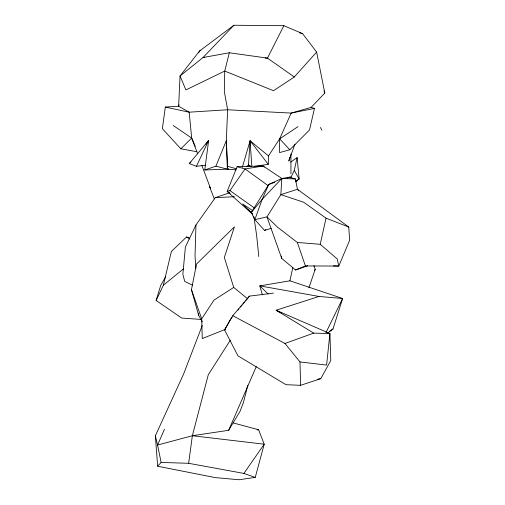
<?xml version="1.0" encoding="UTF-8"?>
<svg xmlns="http://www.w3.org/2000/svg" width="505" height="505" viewBox="0 0 505 505"><rect width="100%" height="100%" fill="white"/><g stroke="black" fill="none" stroke-linecap="round" stroke-linejoin="round"><path stroke-width="0.76" d="M314.47 108.405L291.177 113.088L279.65 138.837L279.555 152.586L289.82 149.764L309.508 129.974L314.47 108.405L311.074 107.42L291.177 113.088L227.641 109.762L189.167 112.186L165.331 107.079L162.364 128.668L180.834 148.798L196.862 151.715M254.223 166.435L268.262 164.289L268.502 155.912L279.65 138.837L298.032 126.635M229.44 192.859L215.281 197.632L195.965 224.965L195.018 255.82L195.858 268.288M248.409 166.606L250.076 140.769L268.502 155.912M295.488 180.455L295.393 178.953L281.834 178.499L280.843 194.659L266.962 216.898L254.873 219.631L251.307 212.466L268.761 184.413L281.834 178.499L289.523 177.211L295.393 178.953L297.451 189.28L298.499 190.442M197.67 153.848L191.692 138.054L189.167 112.186L178.631 106.246L180.045 75.977L199.513 51.037L233.903 25.25L283.854 25.692L302.564 33.62L316.629 52.078L294.295 76.987L267.461 58.113L229.32 52.772L224.731 71.072L224.334 91.645L227.641 109.762L226.309 140.63L227.61 166.271L227.357 169.156L204.777 169.977L208.653 140.403L189.268 163.582L196.439 166.296L205.844 165.236M233.247 422.938L258.623 429.755L264.203 444.198L255.252 477.395L238.947 479.75L215.288 477.61L157.661 466.235L161.133 462.428L188.649 463.306L192.355 435.727L208.306 374.685L230.343 340.193M202.398 321.938L198.692 315.505L191.464 289.712L196.508 264.046L234.434 226.84L224.34 257.468L233.727 287.433L247.74 298.872M290.722 177.924L294.289 170.381L297.123 157.579L290.697 162.118M262.398 294.851L259.804 285.88L289.902 280.812L292.856 267.435M320.233 244.3L326.028 218.166L303.644 202.215L280.843 194.659L297.451 189.28L348.747 227.048L349.643 240.26L338.798 266.059L305.424 265.939L295.526 269.992L281.714 258.383L266.962 216.898L277.491 227.155L297.344 242.463L320.233 244.3L337.214 258.951L338.798 266.059L333.319 265.87M201.192 319.431L181.712 318.068L156.114 300.462L163.368 285.205L171.397 251.452L186.597 236.933L189.457 238.171M289.712 157.427L288.847 161.032L294.901 144.209M247.816 385.321L243.366 402.725L240.026 411.373L228.645 430.298L192.355 435.727L157.554 445.056L161.133 462.428M242.35 167.275L250.076 140.769L268.262 164.289M156.114 300.462L160.697 285.439L165.76 276.544M327.568 333.174L332.984 328.995L342.63 298.493L289.902 280.812M179.117 104.8L178.631 106.246L165.331 107.079M308.877 287.869L315.196 269.354L313.959 265.668M202.297 325.416L183.473 374.363L155.357 435.815L157.661 466.235M198.938 52.495L199.513 51.037L200.902 50.33M282.339 178.82L263.143 166L237.104 166.7L227.174 191.414L252.538 214.164M204.777 169.977L215.919 166.17L226.309 140.63L227.357 169.156L235.98 169.857M256.275 366.586L228.645 430.298M164.466 429.256L157.554 445.056L155.357 435.815M196.439 166.296L208.653 140.403L206.046 144.127M195.965 224.965L185.392 246.995L182.848 274.341L184.735 281.405L192.361 285.123M325.927 332.7L342.63 298.493L319.008 296.454L259.804 285.88L268.187 294.024M283.854 25.692L267.461 58.113L265.106 58.088M232.06 317.361L230.57 319.179L224.567 329.923L237.962 355.873L285.981 384.69L300.633 385.315L320.776 378.668L330.794 360.475L329.916 333.546L276.121 310.24L319.008 296.454M314.413 270.718L315.196 269.354M224.567 329.923L232.792 315.713L249.413 296.138L273.426 293.115M225.432 329.317L202.259 338.571L201.697 318.851L213.937 300.134L233.727 287.433M188.649 463.306L243.902 473.425L264.203 444.198L192.355 435.727M230.248 193.44L227.174 191.414L229.958 190.6L245.039 168.954L263.143 166L264.222 167.142M238.007 310.083L239.004 308.871M240.487 307.053L241.977 305.235M242.968 304.023L244.452 302.205M245.449 300.993L249.413 296.138M281.834 178.499L262.152 199.342L251.307 212.466L252.734 214.278M311.074 107.42L324.797 93.065L316.629 52.078M233.903 25.25L203.01 57.538L180.045 75.977L185.903 89.922L224.731 71.072L273.54 90.704L294.295 76.987M180.834 148.798L191.692 138.054L173.228 125.524M289.333 177.659L290.407 176.636M189.268 163.582L190.941 162.029M295.652 181.876L299.143 178.953L297.123 157.579M163.368 285.205L183.429 268.906M246.238 166.795L248.618 165.04L251.231 166.442M329.702 331.173L332.984 328.995M295.898 181.093L299.143 178.953L294.289 170.381M274.695 182.355L268.761 184.413L262.152 199.342L254.873 219.631L264.538 230.431L265.864 229.617M284.953 343.469L313.706 333.117L329.916 333.546L326.602 365.077L299.976 361.921L284.953 343.469L232.792 315.713M287.301 177.981L289.523 177.211M295.526 269.992L307.709 265.807M264.538 230.431L271.198 228.355M228.879 168.866L227.357 169.156L215.919 166.17M229.32 52.772L203.01 57.538L204.582 57.551M317.683 379.204L320.776 378.668M257.114 429.97L258.623 429.755M215.281 197.632L234.408 196.716M299.541 32.875L302.564 33.62M237.104 166.7L245.039 168.954L268.174 185.644M227.61 166.271L236.365 168.815M243.902 473.425L255.252 477.395M326.028 218.166L348.747 227.048M280.969 312.765L276.121 310.24L313.706 333.117M186.597 236.933L189.88 239.035M252.462 210.49L242.678 203.995L252.033 213.52M229.958 190.6L254.552 208.111M248.239 209.752L251.509 213.022M279.65 138.837L289.82 149.764M210.364 188.018L201.899 165.507M320.372 127.494L321.956 130.202M210.282 188.043L209.537 186.68L214.335 198.926M248.618 165.04L249.306 166.423M191.692 138.054L195.252 146.336M323.989 90.894L324.797 93.065M191.464 289.712L201.697 318.851M297.344 242.463L305.424 265.939M281.323 256.073L281.714 258.383M253.914 216.74L256.616 235.254L258.806 256.534M250.076 140.769L251.831 166.025M198.572 313.201L198.692 315.505M299.976 361.921L300.633 385.315M290.93 153.911L290.937 173.827"/></g></svg>
